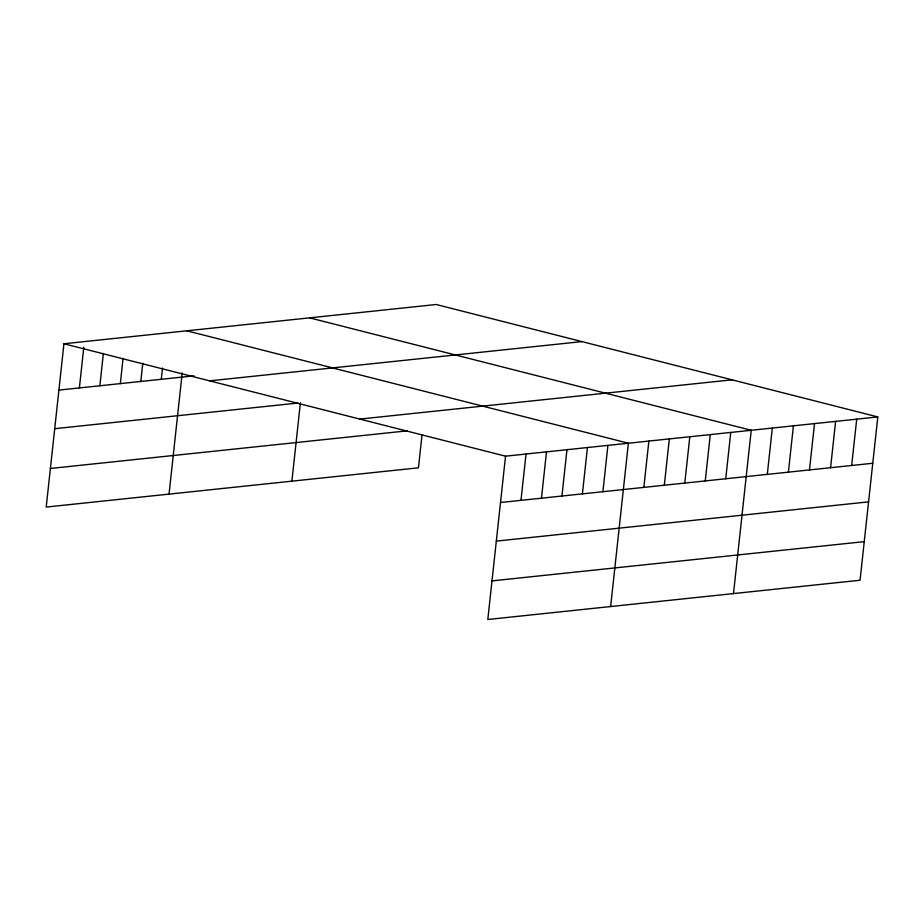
<?xml version="1.0" encoding="UTF-8"?>
<svg xmlns="http://www.w3.org/2000/svg" width="924" height="924" viewBox="0 0 924 924"><rect width="100%" height="100%" fill="white"/><g stroke="black" fill="none" stroke-linecap="round" stroke-linejoin="round"><path stroke-width="1.39" d="M877.8 416.932L505.543 456.179L487.803 619.496L860.059 580.237L877.8 416.932L436.197 304.504L63.941 343.763L46.2 507.068L418.457 467.821L422.049 434.73M79.383 387.93L83.807 347.216M99.861 385.77L103.361 353.476M120.328 383.61L123.077 358.339M140.806 381.45L142.781 363.201M161.273 379.29L162.497 368.064M169.046 494.121L182.213 372.926M291.88 481.173L300.404 402.783M520.986 500.346L526.022 454.019M541.464 498.186L546.5 451.859M561.942 496.026L566.966 449.699M582.409 493.866L587.445 447.539M602.887 491.707L607.923 445.38M610.649 606.537L628.389 443.22L186.787 330.804M643.832 487.398L648.867 441.071M664.31 485.239L669.334 438.912M684.776 483.079L689.812 436.752M705.255 480.919L710.29 434.592M725.733 478.759L730.757 432.432M733.494 593.589L751.235 430.272L309.632 317.856M767.301 474.382L772.325 428.043M788.391 472.152L793.427 425.825M809.482 469.923L814.518 423.596M830.584 467.706L835.608 421.379M851.674 465.477L856.71 419.149M58.905 390.09L194.04 375.837M209.667 380.861L581.924 341.603M54.712 428.69L297.667 403.072M359.817 419.08L732.074 379.833M50.393 468.468L407.172 430.85M500.519 502.506L872.764 463.259M496.327 541.118L868.572 501.859M492.007 580.884L864.252 541.637M63.941 343.763L505.543 456.179"/></g></svg>
